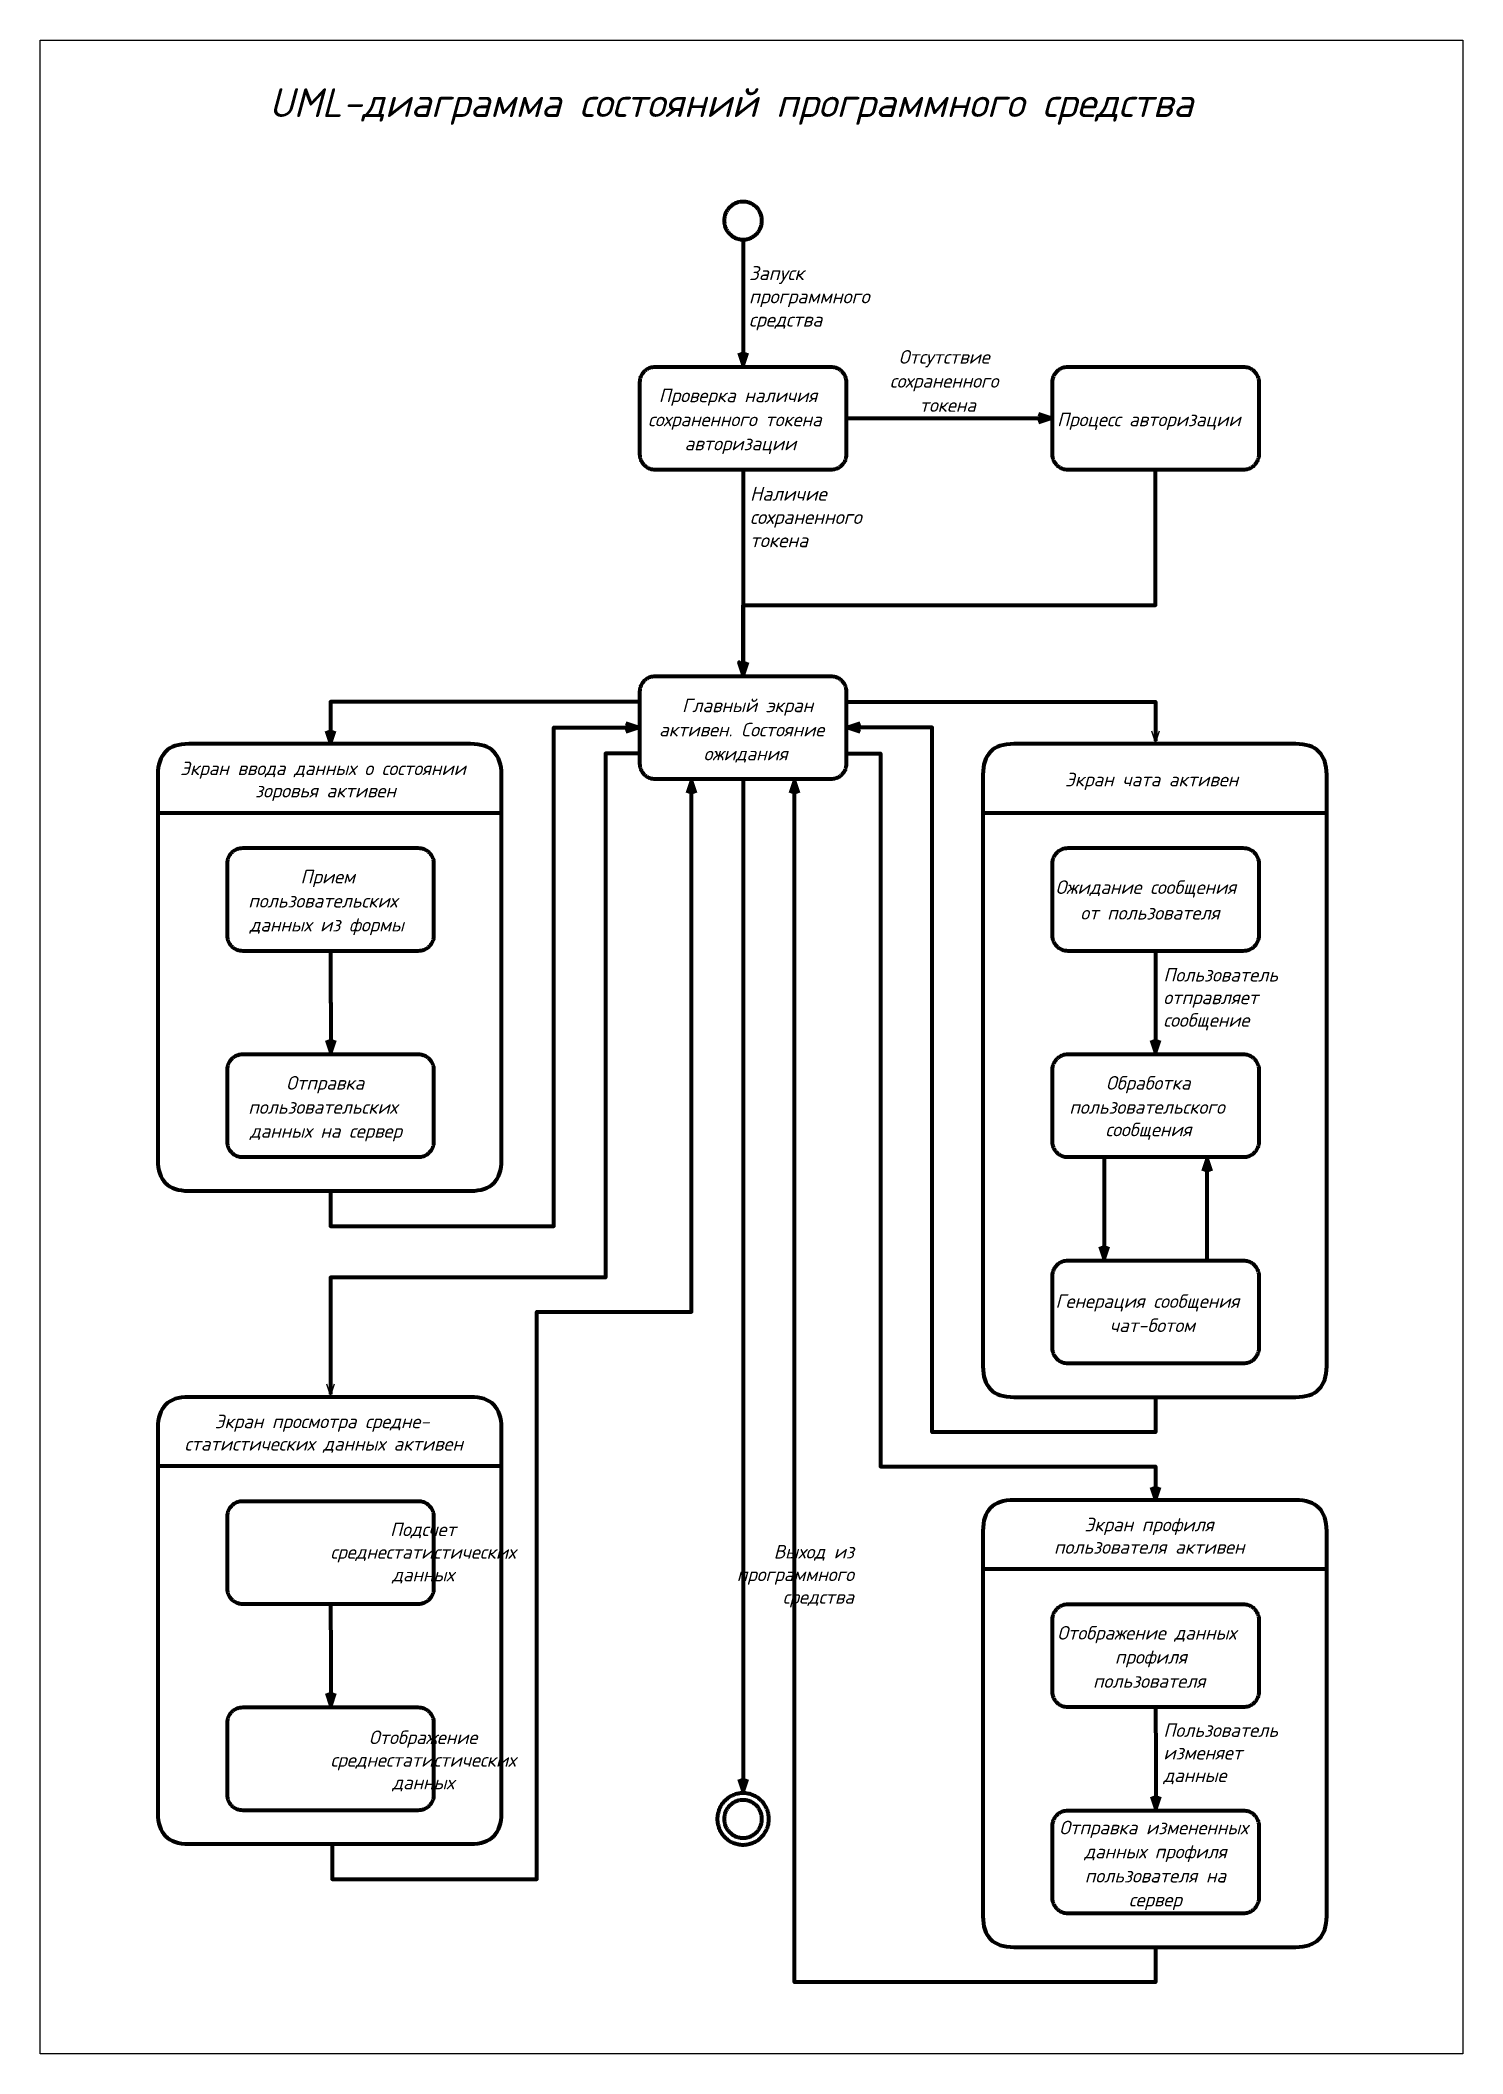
# Model space of a CAD drawing. Extents: x 0 to 3207, y 3 to 915.
# Drawn here: x 2613 to 3207, y 74 to 915 of the extents above.
import ezdxf

# ---------------------------------------------------------------- set-up
doc = ezdxf.new("R2010")
doc.units = 0
doc.header["$MEASUREMENT"] = 0
doc.layers.get('0').update_dxf_attribs({"linetype": 'CONTINUOUS'})
doc.layers.add('KONTUR', color=7, linetype='CONTINUOUS')
doc.styles.add('PDF Helvetica', font='ISOCPEUI.TTF')

msp = doc.modelspace()

# ---------------------------------------------------------------- hatches: boundary and pattern name
at = {"lineweight": 100, "transparency": 33554559}
h = msp.add_hatch(color=7, dxfattribs=at)
h.paths.add_polyline_path([(2913.76, 837.68, 0.049253), (2913.91, 839.22)], flags=0)
h.paths.add_polyline_path([(2913.31, 836.2, 0.049252), (2913.76, 837.68)], flags=0)
h.paths.add_polyline_path([(2912.58, 834.84, 0.049226), (2913.31, 836.2)], flags=0)
h.paths.add_polyline_path([(2911.6, 833.64, 0.049241), (2912.58, 834.84)], flags=0)
h.paths.add_polyline_path([(2910.4, 832.66, 0.049236), (2911.6, 833.64)], flags=0)
h.paths.add_polyline_path([(2909.04, 831.93, 0.049242), (2910.4, 832.66)], flags=0)
h.paths.add_polyline_path([(2907.56, 831.48, 0.049247), (2909.04, 831.93)], flags=0)
h.paths.add_polyline_path([(2906.02, 831.33, 0.049246), (2907.56, 831.48)], flags=0)
h.paths.add_polyline_path([(2904.48, 831.48, 0.049244), (2906.02, 831.33)], flags=0)
h.paths.add_polyline_path([(2903, 831.93, 0.049246), (2904.48, 831.48)], flags=0)
h.paths.add_polyline_path([(2901.63, 832.66, 0.049248), (2903, 831.93)], flags=0)
h.paths.add_polyline_path([(2900.43, 833.64, 0.04925), (2901.63, 832.66)], flags=0)
h.paths.add_polyline_path([(2899.45, 834.84, 0.049248), (2900.43, 833.64)], flags=0)
h.paths.add_polyline_path([(2898.72, 836.2, 0.049248), (2899.45, 834.84)], flags=0)
h.paths.add_polyline_path([(2898.27, 837.68, 0.049248), (2898.72, 836.2)], flags=0)
h.paths.add_polyline_path([(2898.12, 839.22, 0.049253), (2898.27, 837.68)], flags=0)
h.paths.add_polyline_path([(2898.27, 840.76, 0.049253), (2898.12, 839.22)], flags=0)
h.paths.add_polyline_path([(2898.72, 842.24, 0.049248), (2898.27, 840.76)], flags=0)
h.paths.add_polyline_path([(2899.45, 843.61, 0.04925), (2898.72, 842.24)], flags=0)
h.paths.add_polyline_path([(2900.43, 844.81, 0.049248), (2899.45, 843.61)], flags=0)
h.paths.add_polyline_path([(2901.63, 845.79, 0.04925), (2900.43, 844.81)], flags=0)
h.paths.add_polyline_path([(2903, 846.52, 0.04925), (2901.63, 845.79)], flags=0)
h.paths.add_polyline_path([(2904.48, 846.97, 0.04925), (2903, 846.52)], flags=0)
h.paths.add_polyline_path([(2906.02, 847.12, 0.049244), (2904.48, 846.97)], flags=0)
h.paths.add_polyline_path([(2907.56, 846.97, 0.049247), (2906.02, 847.12)], flags=0)
h.paths.add_polyline_path([(2909.04, 846.52, 0.049252), (2907.56, 846.97)], flags=0)
h.paths.add_polyline_path([(2910.4, 845.79, 0.049244), (2909.04, 846.52)], flags=0)
h.paths.add_polyline_path([(2911.6, 844.81, 0.049236), (2910.4, 845.79)], flags=0)
h.paths.add_polyline_path([(2912.58, 843.61, 0.04924), (2911.6, 844.81)], flags=0)
h.paths.add_polyline_path([(2913.31, 842.24, 0.049228), (2912.58, 843.61)], flags=0)
h.paths.add_polyline_path([(2913.76, 840.76, 0.049252), (2913.31, 842.24)], flags=0)
h.paths.add_polyline_path([(2913.91, 839.22, 0.049253), (2913.76, 840.76)], flags=0)
h = msp.add_hatch(color=7, dxfattribs=at)
h.paths.add_polyline_path([(2913.76, 170.08, 0.049254), (2913.91, 171.63)], flags=0)
h.paths.add_polyline_path([(2913.31, 168.6, 0.049249), (2913.76, 170.08)], flags=0)
h.paths.add_polyline_path([(2912.58, 167.24, 0.049234), (2913.31, 168.6)], flags=0)
h.paths.add_polyline_path([(2911.6, 166.04, 0.049216), (2912.58, 167.24)], flags=0)
h.paths.add_polyline_path([(2910.4, 165.06, 0.049215), (2911.6, 166.04)], flags=0)
h.paths.add_polyline_path([(2909.04, 164.33, 0.049226), (2910.4, 165.06)], flags=0)
h.paths.add_polyline_path([(2907.56, 163.88, 0.049249), (2909.04, 164.33)], flags=0)
h.paths.add_polyline_path([(2906.02, 163.73, 0.049233), (2907.56, 163.88)], flags=0)
h.paths.add_polyline_path([(2904.48, 163.88, 0.049231), (2906.02, 163.73)], flags=0)
h.paths.add_polyline_path([(2903, 164.33, 0.049248), (2904.48, 163.88)], flags=0)
h.paths.add_polyline_path([(2901.63, 165.06, 0.049249), (2903, 164.33)], flags=0)
h.paths.add_polyline_path([(2900.43, 166.04, 0.049229), (2901.63, 165.06)], flags=0)
h.paths.add_polyline_path([(2899.45, 167.24, 0.04921), (2900.43, 166.04)], flags=0)
h.paths.add_polyline_path([(2898.72, 168.6, 0.049242), (2899.45, 167.24)], flags=0)
h.paths.add_polyline_path([(2898.27, 170.08, 0.049252), (2898.72, 168.6)], flags=0)
h.paths.add_polyline_path([(2898.12, 171.63, 0.049258), (2898.27, 170.08)], flags=0)
h.paths.add_polyline_path([(2898.27, 173.17, 0.049251), (2898.12, 171.63)], flags=0)
h.paths.add_polyline_path([(2898.72, 174.65, 0.049249), (2898.27, 173.17)], flags=0)
h.paths.add_polyline_path([(2899.45, 176.01, 0.049252), (2898.72, 174.65)], flags=0)
h.paths.add_polyline_path([(2900.43, 177.21, 0.049255), (2899.45, 176.01)], flags=0)
h.paths.add_polyline_path([(2901.63, 178.19, 0.049263), (2900.43, 177.21)], flags=0)
h.paths.add_polyline_path([(2903, 178.92, 0.049272), (2901.63, 178.19)], flags=0)
h.paths.add_polyline_path([(2904.48, 179.37, 0.049232), (2903, 178.92)], flags=0)
h.paths.add_polyline_path([(2906.02, 179.52, 0.049252), (2904.48, 179.37)], flags=0)
h.paths.add_polyline_path([(2907.56, 179.37, 0.049233), (2906.02, 179.52)], flags=0)
h.paths.add_polyline_path([(2909.04, 178.92, 0.049233), (2907.56, 179.37)], flags=0)
h.paths.add_polyline_path([(2910.4, 178.19, 0.049265), (2909.04, 178.92)], flags=0)
h.paths.add_polyline_path([(2911.6, 177.21, 0.049233), (2910.4, 178.19)], flags=0)
h.paths.add_polyline_path([(2912.58, 176.01, 0.049248), (2911.6, 177.21)], flags=0)
h.paths.add_polyline_path([(2913.31, 174.65, 0.04923), (2912.58, 176.01)], flags=0)
h.paths.add_polyline_path([(2913.76, 173.17, 0.049253), (2913.31, 174.65)], flags=0)
h.paths.add_polyline_path([(2913.91, 171.63, 0.049251), (2913.76, 173.17)], flags=0)

# ---------------------------------------------------------------- linework, layer by layer
at = {"color": 7, "lineweight": 100}
for points in [[(2913.76, 840.76, 0.049252), (2913.31, 842.24, 0.049228), (2912.58, 843.61, 0.04924), (2911.6, 844.81, 0.049236), (2910.4, 845.79, 0.049244), (2909.04, 846.52, 0.049252), (2907.56, 846.97, 0.049247), (2906.02, 847.12, 0.049244), (2904.48, 846.97, 0.04925), (2903, 846.52, 0.04925), (2901.63, 845.79, 0.04925), (2900.43, 844.81, 0.049248), (2899.45, 843.61, 0.04925), (2898.72, 842.24, 0.049248), (2898.27, 840.76, 0.049253), (2898.12, 839.22, 0.049253), (2898.27, 837.68, 0.049248), (2898.72, 836.2, 0.049248), (2899.45, 834.84, 0.049248), (2900.43, 833.64, 0.04925), (2901.63, 832.66, 0.049248), (2903, 831.93, 0.049246), (2904.48, 831.48, 0.049244), (2906.02, 831.33, 0.049246), (2907.56, 831.48, 0.049247), (2909.04, 831.93, 0.049242), (2910.4, 832.66, 0.049236), (2911.6, 833.64, 0.049241), (2912.58, 834.84, 0.049226), (2913.31, 836.2, 0.049252), (2913.76, 837.68, 0.049253), (2913.91, 839.22, 0.049253)], [(2865.82, 736.22, -0.04925), (2864.84, 737.03, -0.049244), (2864.03, 738.01, -0.049262), (2863.44, 739.12, -0.049239), (2863.07, 740.34, -0.049235), (2862.95, 741.6), (2862.95, 771.75, -0.049234), (2863.07, 773.01, -0.04924), (2863.44, 774.22, -0.04925), (2864.03, 775.33, -0.04924), (2864.84, 776.31, -0.049258), (2865.82, 777.12, -0.049241), (2866.93, 777.71, -0.049252), (2868.15, 778.08, -0.049241), (2869.41, 778.21), (2942.63, 778.21, -0.049242), (2943.89, 778.08, -0.049256), (2945.1, 777.71, -0.049241), (2946.22, 777.12, -0.049243), (2947.2, 776.31, -0.049245), (2948, 775.33, -0.049239), (2948.6, 774.22, -0.049228), (2948.96, 773.01, -0.049221), (2949.09, 771.75), (2949.09, 741.6, -0.049234), (2948.96, 740.34, -0.049239), (2948.6, 739.12, -0.049233), (2948, 738.01, -0.049246), (2947.2, 737.03, -0.049235), (2946.22, 736.22, -0.049241), (2945.1, 735.63, -0.049256), (2943.89, 735.26, -0.049242), (2942.63, 735.13), (2869.41, 735.13, -0.049241), (2868.15, 735.26, -0.049251), (2866.93, 735.63, -0.049241)], [(3038.1, 736.22, -0.04924), (3037.12, 737.03, -0.049264), (3036.32, 738.01, -0.049251), (3035.72, 739.12, -0.049263), (3035.35, 740.34, -0.049273), (3035.23, 741.6), (3035.23, 771.75, -0.049273), (3035.35, 773.01, -0.049264), (3035.72, 774.22, -0.04925), (3036.32, 775.33, -0.049261), (3037.12, 776.31, -0.049247), (3038.1, 777.12, -0.049248), (3039.22, 777.71, -0.049258), (3040.43, 778.08, -0.049243), (3041.69, 778.21), (3114.91, 778.21, -0.049242), (3116.17, 778.08, -0.049245), (3117.38, 777.71, -0.049233), (3118.5, 777.12, -0.04923), (3119.48, 776.31, -0.049261), (3120.28, 775.33, -0.04925), (3120.88, 774.22, -0.049215), (3121.25, 773.01, -0.049247), (3121.37, 771.75), (3121.37, 741.6, -0.049247), (3121.25, 740.34, -0.049239), (3120.88, 739.12, -0.049244), (3120.28, 738.01, -0.049261), (3119.48, 737.03, -0.049223), (3118.5, 736.22, -0.049234), (3117.38, 735.63, -0.049245), (3116.17, 735.26, -0.049242), (3114.91, 735.13), (3041.69, 735.13, -0.049243), (3040.43, 735.26, -0.049258), (3039.22, 735.63, -0.049241)], [(2865.82, 607.01, -0.049256), (2864.84, 607.81, -0.049241), (2864.03, 608.79, -0.049256), (2863.44, 609.91, -0.049242), (2863.07, 611.12, -0.049236), (2862.95, 612.38), (2862.95, 642.53, -0.049234), (2863.07, 643.79, -0.049242), (2863.44, 645.01, -0.049251), (2864.03, 646.12, -0.049252), (2864.84, 647.1, -0.049263), (2865.82, 647.9, -0.049256), (2866.93, 648.5, -0.049252), (2868.15, 648.87, -0.049245), (2869.41, 648.99), (2942.63, 648.99, -0.049247), (2943.89, 648.87, -0.049256), (2945.1, 648.5, -0.049256), (2946.22, 647.9, -0.049248), (2947.2, 647.1, -0.049257), (2948, 646.12, -0.049239), (2948.6, 645.01, -0.04923), (2948.96, 643.79, -0.049221), (2949.09, 642.53), (2949.09, 612.38, -0.049236), (2948.96, 611.12, -0.049242), (2948.6, 609.91, -0.049234), (2948, 608.79, -0.049246), (2947.2, 607.81, -0.049242), (2946.22, 607.01, -0.049234), (2945.1, 606.41, -0.049243), (2943.89, 606.05, -0.049221), (2942.63, 605.92), (2869.41, 605.92, -0.049232), (2868.15, 606.05, -0.049251), (2866.93, 606.41, -0.04924)], [(2693.53, 535.23, -0.049247), (2692.56, 536.03, -0.049238), (2691.75, 537.01, -0.049243), (2691.15, 538.13, -0.04925), (2690.79, 539.34, -0.049249), (2690.66, 540.6), (2690.66, 570.75, -0.049247), (2690.79, 572.01, -0.049245), (2691.15, 573.22, -0.049243), (2691.75, 574.34, -0.049252), (2692.56, 575.32, -0.049242), (2693.53, 576.12, -0.049258), (2694.65, 576.72, -0.049251), (2695.86, 577.08, -0.049234), (2697.12, 577.21), (2770.34, 577.21, -0.049235), (2771.6, 577.08, -0.049254), (2772.82, 576.72, -0.049262), (2773.93, 576.12, -0.049244), (2774.91, 575.32, -0.049264), (2775.72, 574.34, -0.049254), (2776.31, 573.22, -0.049243), (2776.68, 572.01, -0.049232), (2776.8, 570.75), (2776.8, 540.6, -0.049238), (2776.68, 539.34, -0.049256), (2776.31, 538.13, -0.049241), (2775.72, 537.01, -0.049242), (2774.91, 536.03, -0.049246), (2773.93, 535.23, -0.049237), (2772.82, 534.63, -0.049229), (2771.6, 534.26, -0.049222), (2770.34, 534.14), (2697.12, 534.14, -0.049234), (2695.86, 534.26, -0.049239), (2694.65, 534.63, -0.049236)], [(3038.1, 535.23, -0.049247), (3037.12, 536.03, -0.049258), (3036.32, 537.01, -0.049246), (3035.72, 538.13, -0.049268), (3035.35, 539.34, -0.049272), (3035.23, 540.6), (3035.23, 570.75, -0.049271), (3035.35, 572.01, -0.049266), (3035.72, 573.22, -0.049246), (3036.32, 574.34, -0.049273), (3037.12, 575.32, -0.049243), (3038.1, 576.12, -0.049264), (3039.22, 576.72, -0.049258), (3040.43, 577.08, -0.049235), (3041.69, 577.21), (3114.91, 577.21, -0.049234), (3116.17, 577.08, -0.049245), (3117.38, 576.72, -0.049249), (3118.5, 576.12, -0.049225), (3119.48, 575.32, -0.049273), (3120.28, 574.34, -0.049251), (3120.88, 573.22, -0.049214), (3121.25, 572.01, -0.049245), (3121.37, 570.75), (3121.37, 540.6, -0.049247), (3121.25, 539.34, -0.049244), (3120.88, 538.13, -0.049245), (3120.28, 537.01, -0.049258), (3119.48, 536.03, -0.049229), (3118.5, 535.23, -0.049226), (3117.38, 534.63, -0.04922), (3116.17, 534.26, -0.049221), (3114.91, 534.14), (3041.69, 534.14, -0.049235), (3040.43, 534.26, -0.049246), (3039.22, 534.63, -0.049241)], [(2693.53, 449.09, -0.049287), (2692.56, 449.89, -0.049237), (2691.75, 450.87, -0.049227), (2691.15, 451.98, -0.049246), (2690.79, 453.2, -0.049249), (2690.66, 454.46), (2690.66, 484.61, -0.049245), (2690.79, 485.87, -0.049249), (2691.15, 487.08, -0.04926), (2691.75, 488.2, -0.049245), (2692.56, 489.17, -0.049262), (2693.53, 489.98, -0.049251), (2694.65, 490.58, -0.049239), (2695.86, 490.94, -0.049247), (2697.12, 491.07), (2770.34, 491.07, -0.049248), (2771.6, 490.94, -0.049242), (2772.82, 490.58, -0.049255), (2773.93, 489.98, -0.049263), (2774.91, 489.17, -0.049256), (2775.72, 488.2, -0.049265), (2776.31, 487.08, -0.04925), (2776.68, 485.87, -0.04923), (2776.8, 484.61), (2776.8, 454.46, -0.049238), (2776.68, 453.2, -0.049252), (2776.31, 451.98, -0.049225), (2775.72, 450.87, -0.049241), (2774.91, 449.89, -0.049286), (2773.93, 449.09, -0.04927), (2772.82, 448.49, -0.049237), (2771.6, 448.12, -0.049222), (2770.34, 448), (2697.12, 448, -0.049221), (2695.86, 448.12, -0.049234), (2694.65, 448.49, -0.049269)], [(3038.1, 449.09, -0.049287), (3037.12, 449.89, -0.049257), (3036.32, 450.87, -0.049229), (3035.72, 451.98, -0.049264), (3035.35, 453.2, -0.049272), (3035.23, 454.46), (3035.23, 484.61, -0.049268), (3035.35, 485.87, -0.04927), (3035.72, 487.08, -0.049262), (3036.32, 488.2, -0.049265), (3037.12, 489.17, -0.049262), (3038.1, 489.98, -0.049257), (3039.22, 490.58, -0.049246), (3040.43, 490.94, -0.049247), (3041.69, 491.07), (3114.91, 491.07, -0.049247), (3116.17, 490.94, -0.049233), (3117.38, 490.58, -0.049242), (3118.5, 489.98, -0.049244), (3119.48, 489.17, -0.049265), (3120.28, 488.2, -0.049262), (3120.88, 487.08, -0.049221), (3121.25, 485.87, -0.049242), (3121.37, 484.61), (3121.37, 454.46, -0.049247), (3121.25, 453.2, -0.04924), (3120.88, 451.98, -0.049228), (3120.28, 450.87, -0.049257), (3119.48, 449.89, -0.049269), (3118.5, 449.09, -0.04926), (3117.38, 448.49, -0.049228), (3116.17, 448.12, -0.049221), (3114.91, 448), (3041.69, 448, -0.049222), (3040.43, 448.12, -0.049242), (3039.22, 448.49, -0.049275)], [(3038.1, 362.94, -0.049263), (3037.12, 363.75, -0.049245), (3036.32, 364.73, -0.049238), (3035.72, 365.84, -0.049256), (3035.35, 367.05, -0.049272), (3035.23, 368.32), (3035.23, 398.46, -0.049273), (3035.35, 399.73, -0.049262), (3035.72, 400.94, -0.049238), (3036.32, 402.05, -0.049265), (3037.12, 403.03, -0.049243), (3038.1, 403.84, -0.04923), (3039.22, 404.43, -0.049246), (3040.43, 404.8, -0.049247), (3041.69, 404.93), (3114.91, 404.93, -0.049247), (3116.17, 404.8, -0.049233), (3117.38, 404.43, -0.049215), (3118.5, 403.84, -0.049225), (3119.48, 403.03, -0.049265), (3120.28, 402.05, -0.049238), (3120.88, 400.94, -0.049213), (3121.25, 399.73, -0.049247), (3121.37, 398.46), (3121.37, 368.32, -0.049247), (3121.25, 367.05, -0.049233), (3120.88, 365.84, -0.049237), (3120.28, 364.73, -0.049245), (3119.48, 363.75, -0.049245), (3118.5, 362.94, -0.049238), (3117.38, 362.35, -0.049208), (3116.17, 361.98, -0.049247), (3114.91, 361.85), (3041.69, 361.85, -0.049247), (3040.43, 361.98, -0.049246), (3039.22, 362.35, -0.049252)], [(2693.53, 262.44, -0.049247), (2692.56, 263.25, -0.049222), (2691.75, 264.23, -0.049236), (2691.15, 265.34, -0.049244), (2690.79, 266.56, -0.049255), (2690.66, 267.82), (2690.66, 297.97, -0.04925), (2690.79, 299.23, -0.049249), (2691.15, 300.44, -0.049249), (2691.75, 301.56, -0.049245), (2692.56, 302.53, -0.049263), (2693.53, 303.34, -0.049247), (2694.65, 303.94, -0.049239), (2695.86, 304.3, -0.049247), (2697.12, 304.43), (2770.34, 304.43, -0.049248), (2771.6, 304.3, -0.049242), (2772.82, 303.94, -0.049255), (2773.93, 303.34, -0.049263), (2774.91, 302.53, -0.049256), (2775.72, 301.56, -0.049254), (2776.31, 300.44, -0.049249), (2776.68, 299.23, -0.049235), (2776.8, 297.97), (2776.8, 267.82, -0.049244), (2776.68, 266.56, -0.049245), (2776.31, 265.34, -0.049234), (2775.72, 264.23, -0.049241), (2774.91, 263.25, -0.049246), (2773.93, 262.44, -0.049249), (2772.82, 261.85, -0.049237), (2771.6, 261.48, -0.049273), (2770.34, 261.36), (2697.12, 261.36, -0.049272), (2695.86, 261.48, -0.049234), (2694.65, 261.85, -0.049247)], [(3038.1, 219.37, -0.049248), (3037.12, 220.18, -0.049278), (3036.32, 221.16, -0.049238), (3035.72, 222.27, -0.049256), (3035.35, 223.49, -0.049271), (3035.23, 224.75), (3035.23, 254.9, -0.049268), (3035.35, 256.16, -0.04927), (3035.72, 257.37, -0.049238), (3036.32, 258.48, -0.049265), (3037.12, 259.46, -0.049262), (3038.1, 260.27, -0.049258), (3039.22, 260.86, -0.049246), (3040.43, 261.23, -0.049247), (3041.69, 261.36), (3114.91, 261.36, -0.049247), (3116.17, 261.23, -0.049233), (3117.38, 260.86, -0.049242), (3118.5, 260.27, -0.049244), (3119.48, 259.46, -0.049265), (3120.28, 258.48, -0.049252), (3120.88, 257.37, -0.04922), (3121.25, 256.16, -0.049242), (3121.37, 254.9), (3121.37, 224.75, -0.049246), (3121.25, 223.49, -0.049233), (3120.88, 222.27, -0.049237), (3120.28, 221.16, -0.049278), (3119.48, 220.18, -0.04923), (3118.5, 219.37, -0.049237), (3117.38, 218.78, -0.049228), (3116.17, 218.41, -0.049221), (3114.91, 218.29), (3041.69, 218.29, -0.049222), (3040.43, 218.41, -0.049242), (3039.22, 218.78, -0.049252)], [(2693.53, 176.3, -0.049207), (2692.56, 177.11, -0.049237), (2691.75, 178.09, -0.049249), (2691.15, 179.2, -0.049239), (2690.79, 180.41, -0.049248), (2690.66, 181.68), (2690.66, 211.82, -0.049244), (2690.79, 213.09, -0.049237), (2691.15, 214.3, -0.049249), (2691.75, 215.41, -0.049277), (2692.56, 216.39, -0.049262), (2693.53, 217.2, -0.049251), (2694.65, 217.79, -0.049215), (2695.86, 218.16, -0.049247), (2697.12, 218.29), (2770.34, 218.29, -0.049248), (2771.6, 218.16, -0.049217), (2772.82, 217.79, -0.04925), (2773.93, 217.2, -0.049264), (2774.91, 216.39, -0.049289), (2775.72, 215.41, -0.049241), (2776.31, 214.3, -0.049237), (2776.68, 213.09, -0.049233), (2776.8, 211.82), (2776.8, 181.68, -0.049237), (2776.68, 180.41, -0.049245), (2776.31, 179.2, -0.049234), (2775.72, 178.09, -0.049226), (2774.91, 177.11, -0.049206), (2773.93, 176.3, -0.049204), (2772.82, 175.71, -0.049237), (2771.6, 175.34, -0.049222), (2770.34, 175.21), (2697.12, 175.21, -0.04925), (2695.86, 175.34, -0.049239), (2694.65, 175.71, -0.049226)], [(2916.58, 173.73, 0.049236), (2915.96, 175.75, 0.049241), (2914.97, 177.61, 0.049279), (2913.63, 179.24, 0.049242), (2912, 180.58, 0.049248), (2910.14, 181.57, 0.049257), (2908.12, 182.19, 0.049244), (2906.02, 182.39, 0.049245), (2903.92, 182.19, 0.049255), (2901.9, 181.57, 0.049244), (2900.03, 180.58, 0.049251), (2898.4, 179.24, 0.04927), (2897.06, 177.61, 0.049259), (2896.07, 175.75, 0.049248), (2895.46, 173.73, 0.049258), (2895.25, 171.63, 0.049261), (2895.46, 169.52, 0.049245), (2896.07, 167.5, 0.049259), (2897.06, 165.64, 0.049256), (2898.4, 164.01, 0.04924), (2900.03, 162.67, 0.049246), (2901.9, 161.68, 0.049225), (2903.92, 161.06, 0.049244), (2906.02, 160.86, 0.049244), (2908.12, 161.06, 0.049242), (2910.14, 161.68, 0.049233), (2912, 162.67, 0.04924), (2913.63, 164.01, 0.049256), (2914.97, 165.64, 0.049241), (2915.96, 167.5, 0.049233), (2916.58, 169.52, 0.049246), (2916.78, 171.63, 0.049244)], [(2913.76, 173.17, 0.049253), (2913.31, 174.65, 0.04923), (2912.58, 176.01, 0.049248), (2911.6, 177.21, 0.049233), (2910.4, 178.19, 0.049265), (2909.04, 178.92, 0.049233), (2907.56, 179.37, 0.049233), (2906.02, 179.52, 0.049252), (2904.48, 179.37, 0.049232), (2903, 178.92, 0.049272), (2901.63, 178.19, 0.049263), (2900.43, 177.21, 0.049255), (2899.45, 176.01, 0.049252), (2898.72, 174.65, 0.049249), (2898.27, 173.17, 0.049251), (2898.12, 171.63, 0.049258), (2898.27, 170.08, 0.049252), (2898.72, 168.6, 0.049242), (2899.45, 167.24, 0.04921), (2900.43, 166.04, 0.049229), (2901.63, 165.06, 0.049249), (2903, 164.33, 0.049248), (2904.48, 163.88, 0.049231), (2906.02, 163.73, 0.049233), (2907.56, 163.88, 0.049249), (2909.04, 164.33, 0.049226), (2910.4, 165.06, 0.049215), (2911.6, 166.04, 0.049216), (2912.58, 167.24, 0.049234), (2913.31, 168.6, 0.049249), (2913.76, 170.08, 0.049254), (2913.91, 171.63, 0.049251)], [(3038.1, 133.23, -0.049227), (3037.12, 134.04, -0.049263), (3036.32, 135.01, -0.049262), (3035.72, 136.13, -0.049255), (3035.35, 137.34, -0.049274), (3035.23, 138.6), (3035.23, 168.75, -0.049269), (3035.35, 170.01, -0.049263), (3035.72, 171.23, -0.049262), (3036.32, 172.34, -0.049263), (3037.12, 173.32, -0.049263), (3038.1, 174.13, -0.049257), (3039.22, 174.72, -0.049246), (3040.43, 175.09, -0.049197), (3041.69, 175.21), (3114.91, 175.21, -0.049221), (3116.17, 175.09, -0.049258), (3117.38, 174.72, -0.049242), (3118.5, 174.13, -0.049245), (3119.48, 173.32, -0.049263), (3120.28, 172.34, -0.04925), (3120.88, 171.23, -0.049219), (3121.25, 170.01, -0.049243), (3121.37, 168.75), (3121.37, 138.6, -0.049248), (3121.25, 137.34, -0.049231), (3120.88, 136.13, -0.049261), (3120.28, 135.01, -0.049263), (3119.48, 134.04, -0.049209), (3118.5, 133.23, -0.049193), (3117.38, 132.64, -0.049232), (3116.17, 132.27, -0.04917), (3114.91, 132.14), (3041.69, 132.14, -0.049171), (3040.43, 132.27, -0.049245), (3039.22, 132.64, -0.049208)]]:
    msp.add_lwpolyline(points, format="xyb", close=True, dxfattribs=at)
at = {"color": 7, "lineweight": 80}
for points in [[(2906.02, 831.33), (2906.02, 779.81)], [(2904.34, 784.03), (2906.02, 779.01), (2907.69, 784.03)], [(3029.4, 755), (3034.43, 756.67), (3029.4, 758.34)], [(2949.09, 756.67), (3033.62, 756.67)], [(2906.02, 735.13), (2906.02, 650.6), (2906.02, 678.58), (3078.3, 678.58), (3078.3, 735.13)], [(2862.95, 638.23), (2733.73, 638.23), (2733.73, 621.89)], [(2949.09, 638.23), (3078.3, 638.23), (3078.3, 621.89)], [(2732.06, 626.11), (2733.73, 621.08), (2735.41, 626.11)], [(2733.73, 433.64), (2733.73, 419.28), (2827.05, 419.28), (2827.05, 627.46), (2861.34, 627.46)], [(2857.12, 625.79), (2862.14, 627.46), (2857.12, 629.13)], [(2954.92, 629.13), (2949.89, 627.46), (2954.92, 625.79)], [(3078.3, 347.5), (3078.3, 333.14), (2984.98, 333.14), (2984.98, 627.46), (2950.7, 627.46)], [(2862.95, 616.69), (2848.59, 616.69), (2848.59, 397.75), (2733.73, 397.75), (2733.73, 349.11)], [(2949.09, 616.69), (2963.44, 616.69), (2963.44, 318.78), (3078.3, 318.78), (3078.3, 306.03)], [(2906.02, 605.92), (2906.02, 184)], [(2734.39, 161.22), (2734.39, 161.22), (2734.39, 146.49), (2819.88, 146.5), (2819.88, 383.39), (2884.48, 383.39), (2884.48, 604.31)], [(2886.15, 600.09), (2884.48, 605.12), (2882.81, 600.09)], [(2929.22, 600.09), (2927.55, 605.12), (2925.88, 600.09)], [(3078.3, 117.79), (3078.3, 103.43), (2927.55, 103.43), (2927.55, 604.31)], [(2733.73, 534.14), (2733.73, 512.6), (2733.81, 512.6), (2733.83, 492.67)], [(3078.3, 534.14), (3078.3, 492.67)], [(2732.15, 496.89), (2733.83, 491.87), (2735.5, 496.9)], [(3076.63, 496.9), (3078.3, 491.87), (3079.97, 496.9)], [(3056.76, 448), (3056.76, 406.53)], [(3101.51, 442.17), (3099.84, 447.19), (3098.16, 442.17)], [(3099.84, 404.93), (3099.84, 446.39)], [(3055.09, 410.75), (3056.76, 405.73), (3058.44, 410.75)], [(3076.63, 310.26), (3078.3, 305.23), (3079.97, 310.26)], [(2733.73, 261.36), (2733.81, 239.82), (2733.81, 239.82), (2733.83, 219.89)], [(2732.15, 224.11), (2733.83, 219.09), (2735.5, 224.11)], [(3078.3, 218.29), (3078.37, 196.75), (3078.37, 196.75), (3078.4, 176.82)], [(2904.34, 188.22), (2906.02, 183.2), (2907.69, 188.22)], [(3076.72, 181.04), (3078.4, 176.02), (3080.07, 181.04)]]:
    msp.add_lwpolyline(points, dxfattribs=at)
msp.add_lwpolyline([(2907.69, 654.82), (2906.02, 649.8), (2904.34, 654.82), (2906.02, 649.8)], close=True, dxfattribs=at)
at = {"color": 7, "lineweight": 25}
for points in [[(3076.63, 626.11), (3078.3, 621.08), (3079.97, 626.11)], [(2732.06, 353.33), (2733.73, 348.3), (2735.41, 353.33)]]:
    msp.add_lwpolyline(points, dxfattribs=at)
at = {"color": 7, "lineweight": 100}
for points in [[(2792.24, 620.64), (2674.51, 620.64)], [(3136.8, 620.64), (3019.08, 620.64)], [(2661.59, 607.72), (2661.59, 591.92), (2661.59, 446.92)], [(2805.16, 446.92), (2805.16, 591.92), (2805.16, 607.72)], [(3006.16, 607.72), (3006.16, 591.92), (3006.16, 360.78)], [(3149.73, 360.78), (3149.73, 591.92), (3149.73, 607.72)], [(2661.59, 591.92), (2805.16, 591.92)], [(3006.16, 591.92), (3149.73, 591.92)], [(2674.51, 434), (2792.24, 434)], [(2792.24, 347.86), (2674.51, 347.86)], [(3019.08, 347.86), (3136.8, 347.86)], [(2661.59, 334.94), (2661.59, 319.14), (2661.59, 174.14)], [(2805.16, 174.14), (2805.16, 319.14), (2805.16, 334.94)], [(2661.59, 319.14), (2805.16, 319.14)], [(3136.8, 304.79), (3019.08, 304.79)], [(3006.16, 291.86), (3006.16, 276.07), (3006.16, 131.07)], [(3149.73, 131.07), (3149.73, 276.07), (3149.73, 291.86)], [(3006.16, 276.07), (3149.73, 276.07)], [(2674.51, 161.22), (2792.24, 161.22)], [(3019.08, 118.15), (3136.8, 118.15)]]:
    msp.add_lwpolyline(points, dxfattribs=at)
at = {"color": 7, "lineweight": 100, "true_color": 0xffffff}
for points in [[(2674.51, 620.64), (2665.9, 620.64), (2661.59, 616.33), (2661.59, 607.72)], [(2805.16, 607.72), (2805.16, 616.33), (2800.85, 620.64), (2792.24, 620.64)], [(3019.08, 620.64), (3010.46, 620.64), (3006.16, 616.33), (3006.16, 607.72)], [(3149.73, 607.72), (3149.73, 616.33), (3145.42, 620.64), (3136.8, 620.64)], [(2674.51, 347.86), (2665.9, 347.86), (2661.59, 343.55), (2661.59, 334.94)], [(2805.16, 334.94), (2805.16, 343.55), (2800.85, 347.86), (2792.24, 347.86)], [(3019.08, 304.79), (3010.46, 304.79), (3006.16, 300.48), (3006.16, 291.86)], [(3149.73, 291.86), (3149.73, 300.48), (3145.42, 304.79), (3136.8, 304.79)]]:
    msp.add_open_spline(points, degree=3, dxfattribs=at)
at = {"color": 7, "lineweight": 100}
for points in [[(2674.51, 620.64), (2665.9, 620.64), (2661.59, 616.33), (2661.59, 607.72)], [(2805.16, 607.72), (2805.16, 616.33), (2800.85, 620.64), (2792.24, 620.64)], [(3019.08, 620.64), (3010.46, 620.64), (3006.16, 616.33), (3006.16, 607.72)], [(3149.73, 607.72), (3149.73, 616.33), (3145.42, 620.64), (3136.8, 620.64)], [(2661.59, 446.92), (2661.59, 438.31), (2665.9, 434), (2674.51, 434)], [(2792.24, 434), (2800.85, 434), (2805.16, 438.31), (2805.16, 446.92)], [(3006.16, 360.78), (3006.16, 352.16), (3010.46, 347.86), (3019.08, 347.86)], [(3136.8, 347.86), (3145.42, 347.86), (3149.73, 352.16), (3149.73, 360.78)], [(2674.51, 347.86), (2665.9, 347.86), (2661.59, 343.55), (2661.59, 334.94)], [(2805.16, 334.94), (2805.16, 343.55), (2800.85, 347.86), (2792.24, 347.86)], [(3019.08, 304.79), (3010.46, 304.79), (3006.16, 300.48), (3006.16, 291.86)], [(3149.73, 291.86), (3149.73, 300.48), (3145.42, 304.79), (3136.8, 304.79)], [(2661.59, 174.14), (2661.59, 165.52), (2665.9, 161.22), (2674.51, 161.22)], [(2792.24, 161.22), (2800.85, 161.22), (2805.16, 165.52), (2805.16, 174.14)], [(3006.16, 131.07), (3006.16, 122.45), (3010.46, 118.15), (3019.08, 118.15)], [(3136.8, 118.15), (3145.42, 118.15), (3149.73, 122.45), (3149.73, 131.07)]]:
    msp.add_open_spline(points, degree=3, dxfattribs=at)
at = {"layer": 'KONTUR'}
for p, q in [((2612.54, 73.57), (2612.54, 914.57)), ((2612.54, 914.57), (3206.54, 914.57)), ((3206.54, 914.57), (3206.54, 73.57)), ((3206.54, 73.57), (2612.54, 73.57))]:
    msp.add_line(p, q, dxfattribs=at)

# ---------------------------------------------------------------- texts
at = {"insert": (2708.01, 894.51), "char_height": 12, "attachment_point": 1, "style": 'PDF Helvetica'}
msp.add_mtext_dynamic_manual_height_columns('{\\fISOCPEUR|b0|i1|c204|p0;UML-диаграмма состояний программного средства}', width=425.6457, gutter_width=20, heights=[6.26], dxfattribs=at)
at = {"color": 7, "attachment_point": 7, "style": 'PDF Helvetica'}
for s, insert, char_height in [('{\\fISOCPEUR|b0|i1|c204|p34;Запуск\\Pпрограммного\\P\\pxql;средства}', (2908.48, 793.39), 5.8261), ('Отсутствие', (2971.03, 777.94), 5.664), ('Проверка наличия', (2870.81, 761.86), 5.6639), ('сохраненного', (2967.31, 767.93), 5.6639), ('сохраненного токена', (2866.34, 751.81), 5.6639), ('токена', (2979.69, 759.38), 5.664), ('Процесс авторизации', (3037.14, 751.81), 5.6639), ('авторизации', (2881.6, 741.76), 5.6639), ('{\\fISOCPEUR|b0|i1|c204|p34;Наличие\\Pсохраненного \\Pтокена}', (2908.91, 702.82), 5.8261), ('Главный экран', (2880.52, 632.38), 5.6639), ('активен. Состояние', (2870.93, 623.81), 5.6639), ('ожидания', (2889.54, 612.89), 5.664), ('Экран ввода данных о состоянии', (2670.95, 606.09), 5.6639), ('Экран чата активен', (3040.46, 601.42), 5.6639), ('зоровья активен', (2702.19, 596.76), 5.6639), ('Прием', (2721.19, 560.87), 5.664), ('Ожидание сообщения', (3036.51, 556.46), 5.6639), ('пользовательских', (2699.39, 552.32), 5.6639), ('данных из формы', (2699.94, 540.77), 5.6639), ('от пользователя', (3046.87, 547.29), 5.6639), ('{\\fISOCPEUR|b0|i1|c204|p34;Пользователь\\Pотправляет\\Pсообщение}', (3081.53, 500.98), 5.6639), ('Отправка', (2715.22, 474.72), 5.664), ('Обработка', (3057.56, 474.72), 5.664), ('пользовательских', (2699.39, 466.17), 5.6639), ('пользовательского', (3042.25, 466.17), 5.6639), ('данных на сервер', (2700.06, 454.62), 5.6639), ('сообщения', (3057.35, 455.24), 5.664), ('Генерация сообщения', (3036.46, 383.56), 5.6639), ('чат-ботом', (3059.14, 375.01), 5.664), ('Экран просмотра средне-', (2685.36, 333.31), 5.6639), ('статистических данных активен', (2672.78, 324.59), 5.6639), ('\\pxqc;{\\fISOCPEUR|b0|i1|c204|p34;Подсчет\\Pсреднестатистических\\Pданных}', (2733.7, 269.97), 5.6639), ('Экран профиля', (3048.6, 290.24), 5.6639), ('\\pxqr;{\\fISOCPEUR|b0|i1|c204|p34;Выход из\\Pпрограммного\\Pсредства}', (2903.39, 259.99), 5.6639), ('пользователя активен', (3035.85, 282.41), 5.6639), ('Отображение данных', (3037.24, 245.01), 5.6639), ('профиля', (3061.3, 234.96), 5.664), ('пользователя', (3052.14, 226.41), 5.6639), ('{\\fISOCPEUR|b0|i1|c204|p34;Пользователь\\Pизменяет\\Pданные}', (3081.52, 186.12), 5.6639), ('\\pxqc;{\\fISOCPEUR|b0|i1|c204|p34;Отображение\\Pсреднестатистических\\Pданных}', (2733.74, 183.12), 5.6639), ('Отправка измененных', (3038.07, 163.68), 5.6639), ('данных профиля', (3048.48, 153.64), 5.6639), ('пользователя на', (3048.73, 145.09), 5.6639), ('сервер', (3067.11, 133.54), 5.664)]:
    msp.add_mtext(s, dxfattribs=dict(at, insert=insert, char_height=char_height))

doc.saveas('drawing.dxf')
